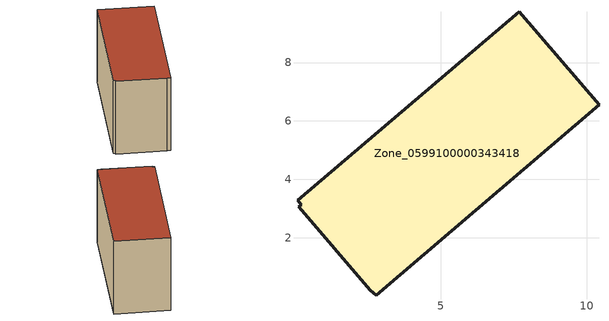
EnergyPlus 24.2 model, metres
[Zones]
Zone_0599100000343418
 floor ground (C_G): 0.08,3.28 7.69,9.74 10.42,6.56 2.78,0.03 2.58,0.2 0.13,3.05 0.21,3.12 z0
 wall outside (C_F): 7.69,9.74 0.08,3.28 0.21,3.12 0.13,3.05 2.58,0.2 2.78,0.03 10.42,6.56 7.69,9.74 z0:6.2
 roof outside (C_R): 2.58,0.2 2.78,0.03 10.42,6.56 7.69,9.74 0.08,3.28 0.21,3.12 0.13,3.05 z6.2
[BUILDING]
Pand.0599100000343418: North Axis=0; Terrain=City; Loads Convergence Tolerance Value=0.04; Temperature Convergence Tolerance Value=0.4; Solar Distribution=FullExterior; Maximum Number of Warmup Days=25; Minimum Number of Warmup Days=1
[Site:Location]
Rotterdam.The.Hague.AP_ZH_NLD Design_Conditions: Latitude=51.96; Longitude=4.45; Time Zone=1; Elevation=-4.5
[SITE:GROUNDTEMPERATURE:BUILDINGSURFACE]
18, 18, 18, 18, 18, 18, 18, 18, 18, 18, 18, 18
[MATERIAL] Thermal Absorptance=0.9; Solar Absorptance=0.7; Visible Absorptance=0.7
Name | Roughness | Thickness | Conductivity | Density | Specific Heat
G.TI.1992-2005 | MediumSmooth | 0.15 | 0.06 | 540 | 1210
F.TI.1992-2005 | Rough | 0.3 | 0.12 | 1920 | 840
R.TI.1992-2005 | MediumRough | 0.2 | 0.08 | 1500 | 1000
[CONSTRUCTION]
C_G: G.TI.1992-2005
C_F: F.TI.1992-2005
C_R: R.TI.1992-2005
[ZONE]
Zone_0599100000343418: Type=1; Multiplier=1; Ceiling Height=Autocalculate; Volume=Autocalculate; Floor Area=autocalculate; Part of Total Floor Area=Yes
[ZONEINFILTRATION:DESIGNFLOWRATE]
Infil_Zone_0599100000343418: Zone or ZoneList or Space or SpaceList=Zone_0599100000343418; Schedule=AlwaysOn; Design Flow Rate Calculation Method=Flow/Area; Flow Rate per Floor Area=0.0015; Constant Term Coefficient=1; Temperature Term Coefficient=0; Velocity Term Coefficient=0; Velocity Squared Term Coefficient=0
[HVACTEMPLATE:ZONE:IDEALLOADSAIRSYSTEM]
Zone_0599100000343418: Maximum Heating Supply Air Temperature=50; Minimum Cooling Supply Air Temperature=13; Maximum Heating Supply Air Humidity Ratio=0.0156; Minimum Cooling Supply Air Humidity Ratio=0.0077; Heating Limit=NoLimit; Cooling Limit=NoLimit; Dehumidification Control Type=ConstantSensibleHeatRatio; Cooling Sensible Heat Ratio=0.7; Dehumidification Setpoint=60; Humidification Control Type=None; Humidification Setpoint=30; Outdoor Air Method=None; Outdoor Air Flow Rate per Person=0.00944; Outdoor Air Flow Rate per Zone Floor Area=0; Outdoor Air Flow Rate per Zone=0; Demand Controlled Ventilation Type=None; Outdoor Air Economizer Type=NoEconomizer; Heat Recovery Type=None; Sensible Heat Recovery Effectiveness=0.7; Latent Heat Recovery Effectiveness=0.65
[ZONECONTROL:THERMOSTAT]
ThermostatControl_Zone_0599100000343418: Zone or ZoneList=Zone_0599100000343418; Control Type Schedule=DualSetpointControlType; Control 1=Thermostat_Zone_0599100000343418; Temperature Difference Between Cutout And Setpoint=0
[THERMOSTATSETPOINT:DUALSETPOINT]
Thermostat_Zone_0599100000343418: Heating Setpoint Temperature Schedule=HeatingSetpoint_Zone_0599100000343418; Cooling Setpoint Temperature Schedule=CoolingSetpoint_Zone_0599100000343418
[SCHEDULE:COMPACT]
HeatingSetpoint_Zone_0599100000343418: Through: 12/31, For: AllDays, Until: 24:00, 21
CoolingSetpoint_Zone_0599100000343418: Through: 12/31, For: AllDays, Until: 24:00, 24
DualSetpointControlType: Through: 12/31, For: AllDays, Until: 24:00, 4
AlwaysOn: Through: 12/31, For: AllDays, Until: 24:00, 1
